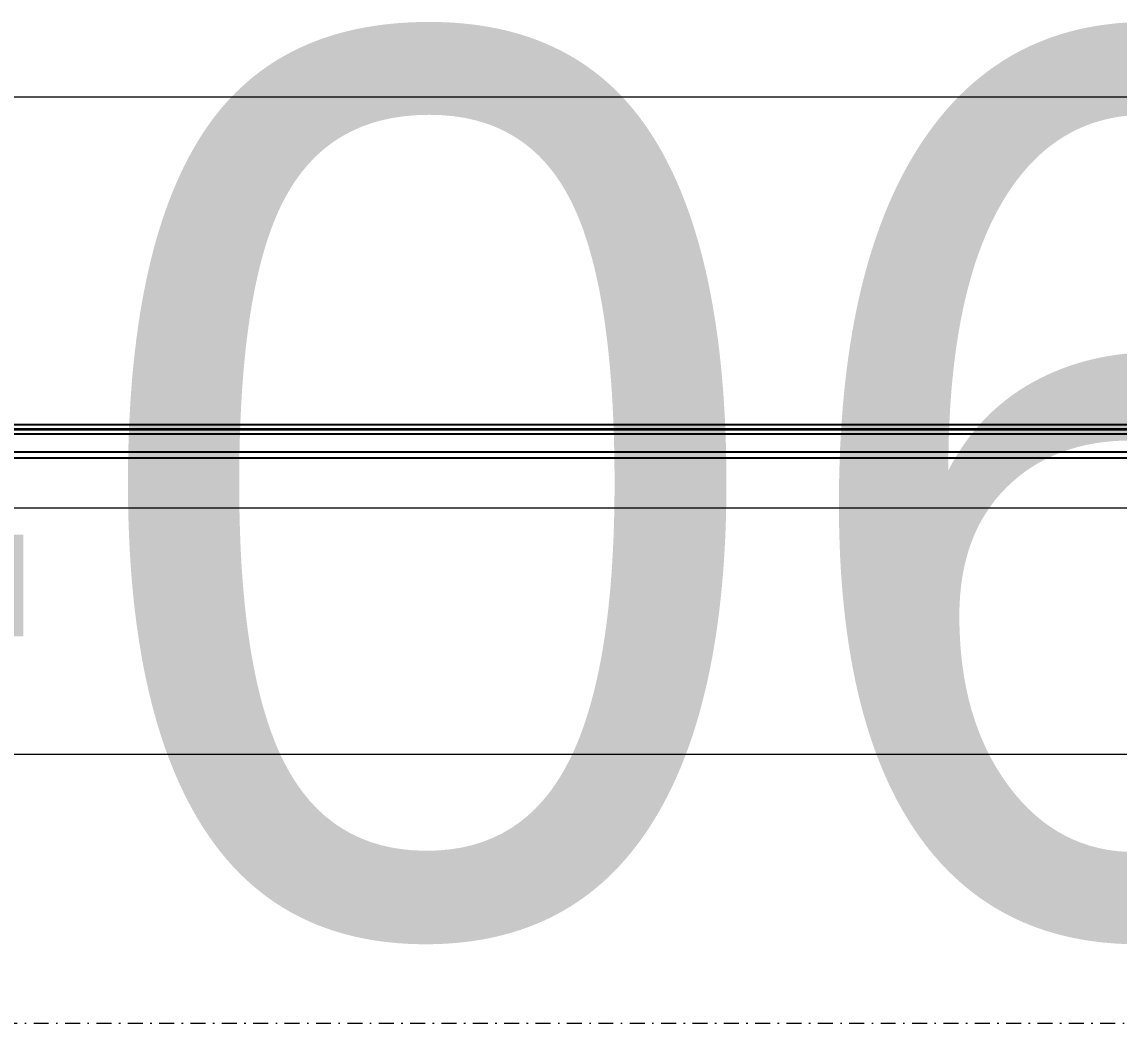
# Model space of a CAD drawing. Extents: x -1907 to 11890, y 0 to 8298.
# Drawn here: x 9202 to 9275.5, y 3745.9 to 3812.9 of the extents above; entities that cross this region are included whole.
import ezdxf
from ezdxf.enums import TextEntityAlignment as Align

# ---------------------------------------------------------------- set-up
doc = ezdxf.new("R2010")
doc.units = 0
doc.header["$MEASUREMENT"] = 0
doc.linetypes.add('DASHDOT', pattern=[1, 0.5, -0.25, 0, -0.25])
doc.layers.get('0').update_dxf_attribs({"color": 9, "lineweight": 9})
for name, color, linetype, lineweight in [('06D', 9, 'Continuous', 9), ('15', 9, 'Continuous', 9), ('21_mahal200', 9, 'Continuous', 9), ('21_mahal200 @ 20', 9, 'Continuous', 9), ('24', 9, 'DASHDOT', 9)]:
    doc.layers.add(name, color=color, linetype=linetype, lineweight=lineweight)
doc.styles.add('Arial', font='arial.ttf', dxfattribs={"height": 2.5})
doc.styles.add('MuuM_TEXT-STANDART', font='ARIALN.TTF')

# ---------------------------------------------------------------- blocks, each defined once
blk = doc.blocks.new('0a_roomno2')
at = {"style": 'Arial'}
blk.add_attdef('ODANO', (0, 1.505), '', height=3, dxfattribs=at)
blk.add_attdef('MEKANADI', text='', height=3, dxfattribs=at).set_placement((0.525, -4.75), align=Align.BOTTOM_LEFT)
at = {"style": 'MuuM_TEXT-STANDART', "width": 0.6}
for tag, p in [('YER01', (15, -7)), ('TAVAN01', (20.625, -7)), ('DUVAR01', (26.25, -7)), ('YER02', (15, -10.375)), ('TAVAN02', (20.625, -10.375)), ('DUVAR02', (26.25, -10.375)), ('YER03', (15, -13.75)), ('TAVAN03', (20.625, -13.75)), ('DUVAR03', (26.25, -13.75))]:
    blk.add_attdef(tag, text='', height=2.25, dxfattribs=at).set_placement(p, align=Align.MIDDLE_CENTER)
at = {"style": 'MuuM_TEXT-STANDART'}
blk.add_attdef('M2', text='', height=2.25, dxfattribs=at).set_placement((1.3231, -7.8046), align=Align.MIDDLE_LEFT)
at = {"style": 'MuuM_TEXT-STANDART', "width": 0.6}
blk.add_attdef('TEMIZTAVANYUKSEKLIGI', text='', height=2.25, dxfattribs=at).set_placement((2.7, -13.1619), align=Align.MIDDLE_LEFT)
blk = doc.blocks.new('*U970')
at = {"layer": '21_mahal200 @ 20'}
ref = blk.add_blockref('0a_roomno2', (8851.925, 3716.9), dxfattribs=dict(at, xscale=20, yscale=20, zscale=20))
ref.add_attrib('ODANO', ' PRS-1K-06', (8851.925, 3752), dxfattribs={"layer": '0', "height": 60, "style": 'Arial'})
blk = doc.blocks.new('P-DOG-PORSCHE')
at = {"layer": '06D'}
for points in [[(-117.783, 24), (-2.217, 24)], [(-13.177, -3.536), (-111.935, -3.535)], [(-118, -20), (-2, -20)]]:
    blk.add_lwpolyline(points, dxfattribs=at)
at = {"layer": '15', "lineweight": 25, "ltscale": 0.5}
for p, q in [((-105.995, 1.774), (-16.805, 1.774)), ((-105.995, 1.736), (-16.805, 1.736)), ((-105.946, 2.074), (-16.805, 2.074)), ((-105.978, 1.436), (-16.805, 1.436)), ((-105.978, 0.236), (-16.805, 0.236)), ((-105.978, -0.164), (-16.805, -0.164))]:
    blk.add_line(p, q, dxfattribs=at)

msp = doc.modelspace()

# ---------------------------------------------------------------- linework, layer by layer
at = {"layer": '24', "ltscale": 2}
msp.add_lwpolyline([(7012.529, 3745.873), (10535.058, 3745.873)], dxfattribs=at)

# ---------------------------------------------------------------- block references
msp.add_blockref('P-DOG-PORSCHE', (9295.058, 3783.873))
at = {"layer": '21_mahal200', "color": 6}
msp.add_blockref('*U970', (0, 0), dxfattribs=at)

doc.saveas('drawing.dxf')
